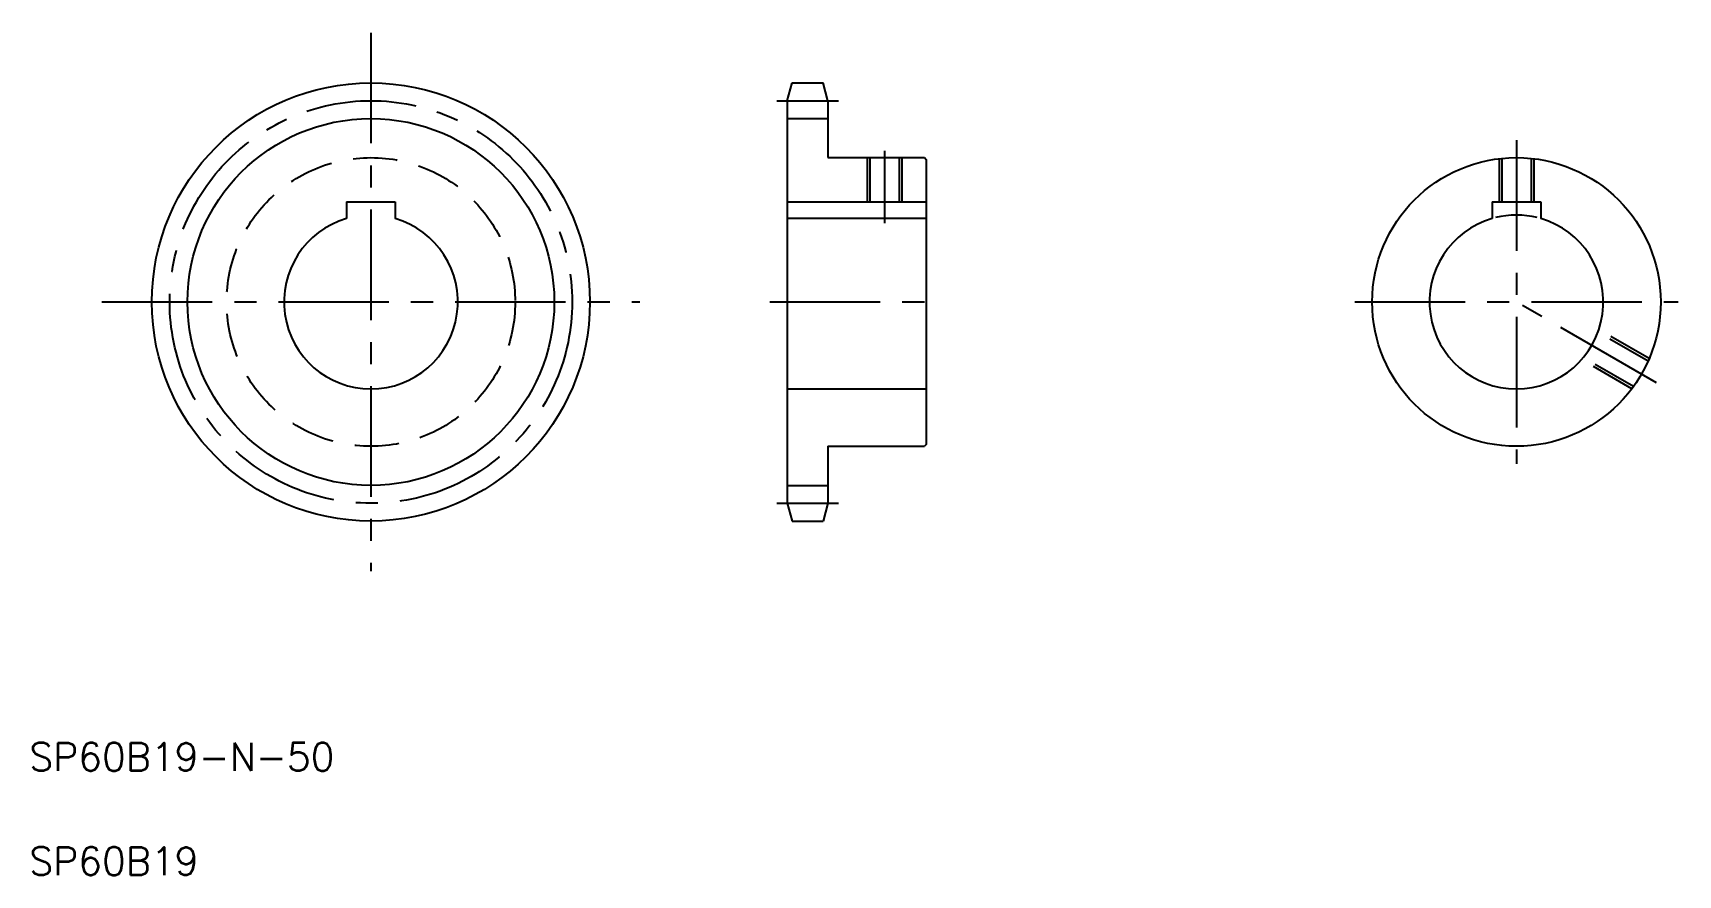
# Model space of a CAD drawing. Extents: x 21 to 494, y 20 to 262.
import ezdxf

# ---------------------------------------------------------------- set-up
doc = ezdxf.new("R2010")
doc.units = 0
doc.linetypes.add('CENTER', pattern=[50.8, 31.75, -6.35, 6.35, -6.35])
doc.linetypes.add('DASHED', pattern=[19.05, 12.7, -6.35])
doc.layers.get('0').update_dxf_attribs({"linetype": 'CONTINUOUS'})
doc.layers.add('CENTER', color=1, linetype='CENTER')
doc.styles.get("Standard").update_dxf_attribs({"font": 'txt', "bigfont": 'BIGFONT'})

msp = doc.modelspace()

# ---------------------------------------------------------------- linework, layer by layer
at = {"color": 7, "linetype": 'CONTINUOUS'}
for p, q in [((238.01, 242.66), (239.38, 247.79)), ((239.38, 247.79), (248.33, 247.79)), ((249.71, 242.66), (248.33, 247.79)), ((238.01, 242.66), (238.01, 126.92)), ((249.71, 242.66), (249.71, 226.29)), ((238.01, 237.53), (249.71, 237.53)), ((249.71, 226.29), (277.51, 226.29)), ((261.81, 226.29), (261.81, 213.59)), ((270.21, 226.29), (270.21, 213.59)), ((277.51, 226.29), (278.01, 225.79)), ((278.01, 225.79), (278.01, 143.79)), ((111.25, 213.59), (125.25, 213.59)), ((111.25, 213.59), (111.25, 208.79)), ((125.25, 213.59), (125.25, 208.79)), ((238.01, 213.59), (278.01, 213.59)), ((440.75, 213.59), (454.75, 213.59)), ((440.75, 213.59), (440.75, 208.79)), ((454.75, 213.59), (454.75, 208.79)), ((278.01, 208.79), (238.01, 208.79)), ((238.01, 159.79), (278.01, 159.79)), ((249.71, 143.29), (277.51, 143.29)), ((249.71, 143.29), (249.71, 126.92)), ((256.66, 143.29), (256.66, 143.29)), ((263.61, 143.29), (263.61, 143.29)), ((278.01, 143.79), (277.51, 143.29)), ((238.01, 132.05), (249.71, 132.05)), ((238.01, 126.92), (239.38, 121.79)), ((249.71, 126.92), (248.33, 121.79)), ((239.38, 121.79), (248.33, 121.79))]:
    msp.add_line(p, q, dxfattribs=at)
at = {"color": 3, "linetype": 'CONTINUOUS'}
for p, q in [((261.01, 226.29), (261.01, 213.59)), ((271.01, 226.29), (271.01, 213.59))]:
    msp.add_line(p, q, dxfattribs=at)
at = {"color": 3, "linetype": 'DASHED'}
for p, q in [((442.75, 225.98), (442.75, 213.59)), ((443.55, 226.09), (443.55, 213.59)), ((451.95, 226.09), (451.95, 213.59)), ((452.75, 225.98), (452.75, 213.59)), ((485.61, 167.78), (471.2, 176.1)), ((485.93, 168.52), (471.47, 176.87)), ((480.93, 159.86), (466.47, 168.21)), ((481.41, 160.51), (467, 168.83))]:
    msp.add_line(p, q, dxfattribs=at)
at = {"color": 7, "linetype": 'CONTINUOUS'}
for centre, radius in [((118.25, 184.79), 63), ((447.75, 184.79), 41.5)]:
    msp.add_circle(centre, radius, dxfattribs=at)
at = {"color": 3, "linetype": 'CONTINUOUS'}
msp.add_circle((118.25, 184.79), 52.74, dxfattribs=at)
at = {"color": 3, "linetype": 'DASHED'}
msp.add_circle((118.25, 184.79), 41.5, dxfattribs=at)
at = {"color": 7, "linetype": 'CONTINUOUS'}
for centre in [(118.25, 184.79), (447.75, 184.79)]:
    msp.add_arc(centre, 25, 106.2602, 73.7398, dxfattribs=at)
at = {"color": 3, "linetype": 'CONTINUOUS'}
msp.add_arc((447.75, 184.79), 25, 76.1135, 103.8865, dxfattribs=at)
at = {"layer": 'CENTER', "color": 1, "linetype": 'CENTER'}
for p, q in [((118.25, 262.16), (118.25, 107.41)), ((235.01, 242.66), (252.71, 242.66)), ((266.01, 228.29), (266.01, 207.48)), ((447.75, 231.29), (447.75, 138.29)), ((40.88, 184.79), (195.63, 184.79)), ((233.01, 184.79), (283.01, 184.79)), ((401.25, 184.79), (494.25, 184.79)), ((488.02, 161.54), (447.75, 184.79)), ((235.01, 126.92), (252.71, 126.92))]:
    msp.add_line(p, q, dxfattribs=at)
msp.add_circle((118.25, 184.79), 57.87, dxfattribs=at)

# ---------------------------------------------------------------- texts
at = {"color": 7, "linetype": 'CONTINUOUS'}
for s, p in [('SP60B19-N-50', (20, 50)), ('SP60B19', (20, 20))]:
    msp.add_text(s, height=8, dxfattribs=at).set_placement(p)

doc.saveas('drawing.dxf')
